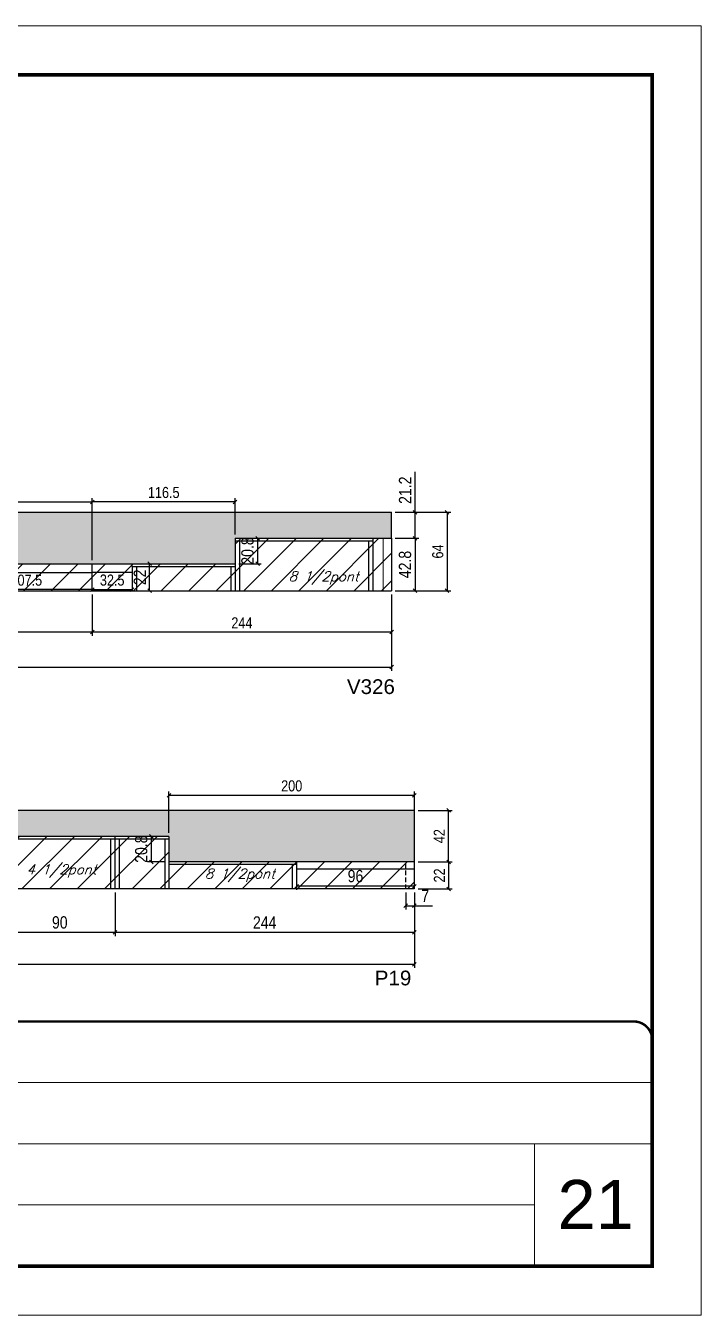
# Model space of a CAD drawing. Extents: x 137137 to 143418, y 10464 to 34486.
# Drawn here: x 138072 to 138622, y 27693 to 28743 of the extents above; entities that cross this region are included whole.
import ezdxf

# ---------------------------------------------------------------- set-up
doc = ezdxf.new("R2010")
doc.units = 0
for name, pattern in [('CONTINUO', [0]), ('DASHED', [0.75, 0.5, -0.25]), ('HIDDEN', [0.375, 0.25, -0.125])]:
    doc.linetypes.add(name, pattern=pattern)
for name, color, linetype in [('5', 5, 'Continuous'), ('COTA', 241, 'Continuous'), ('Painéis', 200, 'Continuous'), ('SARR_2.2x7', 40, 'Continuous'), ('SARR_3.5x7', 81, 'Continuous'), ('texto', 7, 'Continuous')]:
    doc.layers.add(name, color=color, linetype=linetype)
for name, color, linetype, lineweight in [('CARIMBO', 255, 'Continuous', 9), ('Escoras', 2, 'Continuous', 25), ('Folhas', 255, 'Continuous', 9), ('Hachura', 251, 'Continuous', 9), ('Sarr 2.2x7', 40, 'Continuous', 9), ('SARRAFO DE PRESSAO', 251, 'DASHED', 9)]:
    doc.layers.add(name, color=color, linetype=linetype, lineweight=lineweight)
doc.styles.add('ARIAL', font='arial.ttf')
doc.styles.add('COTA TECNICA', font='techl___.ttf', dxfattribs={"height": 10})
doc.styles.add('COTA TECNICA-50', font='techl___.ttf', dxfattribs={"height": 9})
doc.styles.add('Romans', font='romans.shx')
doc.styles.get("Standard").update_dxf_attribs({"font": 'arial.ttf'})
doc.dimstyles.new('COTA PAINEL-50', dxfattribs={"dimtxt": 9, "dimasz": 3, "dimexe": 3, "dimexo": 3, "dimgap": 3, "dimtad": 1, "dimdec": 1, "dimzin": 12, "dimdsep": 46, "dimtxsty": 'COTA TECNICA-50', "dimblk1": 'OBLIQUE', "dimblk2": 'OBLIQUE', "dimsah": 1, "dimcen": 0.9, "dimclrd": 4, "dimclre": 4, "dimclrt": 240, "dimadec": 1, "dimazin": 3, "dimtfac": 1, "dimtdec": 1, "dimtmove": 0, "dimatfit": 3, "dimfxl": 1, "dimtolj": 1, "dimtzin": 12, "dimarcsym": 0})
doc.dimstyles.new('PAINEL', dxfattribs={"dimtxt": 10, "dimasz": 3, "dimexe": 3, "dimexo": 3, "dimgap": 3, "dimtad": 1, "dimdec": 1, "dimzin": 12, "dimdsep": 46, "dimtxsty": 'COTA TECNICA', "dimblk1": 'OBLIQUE', "dimblk2": 'OBLIQUE', "dimsah": 1, "dimcen": 0.9, "dimclrd": 4, "dimclre": 4, "dimclrt": 240, "dimadec": 1, "dimazin": 3, "dimtfac": 1, "dimtdec": 1, "dimtmove": 0, "dimatfit": 3, "dimfxl": 1, "dimtolj": 1, "dimtzin": 12, "dimarcsym": 0})
pattern_1 = [(45, (7467.511, 1514.655), (-11.2253202, 11.2253202), [])]

# ---------------------------------------------------------------- blocks, each defined once
blk = doc.blocks.new('9999999999')
at = {"color": 30, "linetype": 'CONTINUO'}
for p, q in [((98564.6, 34379.6), (99584, 34379.6)), ((98564.6, 34329.8), (99488, 34329.8)), ((99584, 34329.8), (99488, 34329.8)), ((99488, 34329.8), (99488, 34230.2)), ((98564.6, 34280), (99488, 34280))]:
    blk.add_line(p, q, dxfattribs=at)
at = {"color": 30, "linetype": 'CONTINUO', "const_width": 2}
blk.add_lwpolyline([(99584, 34230.2), (99584, 34414.4, 0.414214), (99569, 34429.4), (98229, 34429.4, 0.414214), (98214, 34414.4), (98214, 34245.2, 0.414214), (98229, 34230.2), (99584, 34230.2)], format="xyb", dxfattribs=at)
at = {"layer": 'Folhas'}
blk.add_lwpolyline([(98139, 34190.2), (99624, 34190.2), (99624, 35240.2), (98139, 35240.2)], close=True, dxfattribs=at)
at = {"layer": 'Folhas', "color": 30, "const_width": 3}
blk.add_lwpolyline([(98214, 34230.2), (99584, 34230.2), (99584, 35200.2), (98214, 35200.2)], close=True, dxfattribs=at)
blk = doc.blocks.new('_Oblique')
at = {"color": 0, "linetype": 'ByBlock', "lineweight": -2}
blk.add_line((-0.5, -0.5), (0.5, 0.5), dxfattribs=at)
blk = doc.blocks.new('*D641')
at = {"layer": 'COTA', "color": 4, "linetype": 'ByBlock', "lineweight": -2, "transparency": 16777216}
for p, q in [((138144.5, 28037), (138144.5, 28001.6)), ((138388.5, 28037), (138388.5, 28001.6)), ((138388.5, 28004.6), (138144.5, 28004.6))]:
    blk.add_line(p, q, dxfattribs=at)
at = {"layer": 'Defpoints', "color": 0, "linetype": 'ByBlock', "transparency": 16777216}
for p in [(138144.5, 28040), (138388.5, 28040), (138144.5, 28004.6)]:
    blk.add_point(p, dxfattribs=at)
at = {"layer": 'COTA', "color": 4, "linetype": 'ByBlock', "lineweight": -2, "transparency": 16777216, "xscale": 3, "yscale": 3, "zscale": 3, "rotation": 180}
blk.add_blockref('_Oblique', (138144.5, 28004.6), dxfattribs=at)
at = {"layer": 'COTA', "color": 4, "linetype": 'ByBlock', "lineweight": -2, "transparency": 16777216, "xscale": 3, "yscale": 3, "zscale": 3}
blk.add_blockref('_Oblique', (138388.5, 28004.6), dxfattribs=at)
at = {"layer": 'COTA', "color": 240, "linetype": 'ByBlock', "transparency": 16777216, "insert": (138266.5, 28012.7), "char_height": 10, "attachment_point": 5, "style": 'COTA TECNICA'}
blk.add_mtext('\\A1;244', dxfattribs=at)
blk = doc.blocks.new('*D585')
at = {"layer": 'COTA', "color": 4, "linetype": 'ByBlock', "lineweight": -2, "transparency": 16777216}
for p, q in [((138054.5, 28037), (138054.5, 28001.6)), ((138144.5, 28037), (138144.5, 28001.6)), ((138144.5, 28004.6), (138054.5, 28004.6))]:
    blk.add_line(p, q, dxfattribs=at)
at = {"layer": 'Defpoints', "color": 0, "linetype": 'ByBlock', "transparency": 16777216}
for p in [(138054.5, 28040), (138144.5, 28040), (138054.5, 28004.6)]:
    blk.add_point(p, dxfattribs=at)
at = {"layer": 'COTA', "color": 4, "linetype": 'ByBlock', "lineweight": -2, "transparency": 16777216, "xscale": 3, "yscale": 3, "zscale": 3, "rotation": 180}
blk.add_blockref('_Oblique', (138054.5, 28004.6), dxfattribs=at)
at = {"layer": 'COTA', "color": 4, "linetype": 'ByBlock', "lineweight": -2, "transparency": 16777216, "xscale": 3, "yscale": 3, "zscale": 3}
blk.add_blockref('_Oblique', (138144.5, 28004.6), dxfattribs=at)
at = {"layer": 'COTA', "color": 240, "linetype": 'ByBlock', "transparency": 16777216, "insert": (138099.5, 28012.7), "char_height": 10, "attachment_point": 5, "style": 'COTA TECNICA'}
blk.add_mtext('\\A1;90', dxfattribs=at)
blk = doc.blocks.new('*D642')
at = {"layer": 'COTA', "color": 4, "linetype": 'ByBlock', "lineweight": -2, "transparency": 16777216}
for p, q in [((138185.5, 28082.8), (138171.1, 28082.8)), ((138174.1, 28082.8), (138174.1, 28062)), ((138185.5, 28062), (138171.1, 28062))]:
    blk.add_line(p, q, dxfattribs=at)
at = {"layer": 'Defpoints', "color": 0, "linetype": 'ByBlock', "transparency": 16777216}
for p in [(138188.5, 28082.8), (138174.1, 28062), (138188.5, 28062)]:
    blk.add_point(p, dxfattribs=at)
at = {"layer": 'COTA', "color": 4, "linetype": 'ByBlock', "lineweight": -2, "transparency": 16777216, "xscale": 3, "yscale": 3, "zscale": 3}
for p, rotation in [((138174.1, 28082.8), 90), ((138174.1, 28062), 270)]:
    blk.add_blockref('_Oblique', p, dxfattribs=dict(at, rotation=rotation))
at = {"layer": 'COTA', "color": 240, "linetype": 'ByBlock', "transparency": 16777216, "insert": (138165.9, 28072.4), "char_height": 10, "attachment_point": 5, "rotation": 90, "style": 'COTA TECNICA'}
blk.add_mtext('\\A1;20.8', dxfattribs=at)
blk = doc.blocks.new('*D643')
at = {"layer": 'COTA', "color": 4, "linetype": 'ByBlock', "lineweight": -2, "transparency": 16777216}
for p, q in [((138292.5, 28048), (138292.5, 28039.2)), ((138388.5, 28042.2), (138292.5, 28042.2)), ((138388.5, 28044), (138388.5, 28045.2))]:
    blk.add_line(p, q, dxfattribs=at)
at = {"layer": 'Defpoints', "color": 0, "linetype": 'ByBlock', "transparency": 16777216}
for p in [(138292.5, 28051), (138292.5, 28042.2), (138388.5, 28041)]:
    blk.add_point(p, dxfattribs=at)
at = {"layer": 'COTA', "color": 4, "linetype": 'ByBlock', "lineweight": -2, "transparency": 16777216, "xscale": 3, "yscale": 3, "zscale": 3, "rotation": 180}
blk.add_blockref('_Oblique', (138292.5, 28042.2), dxfattribs=at)
at = {"layer": 'COTA', "color": 4, "linetype": 'ByBlock', "lineweight": -2, "transparency": 16777216, "xscale": 3, "yscale": 3, "zscale": 3}
blk.add_blockref('_Oblique', (138388.5, 28042.2), dxfattribs=at)
at = {"layer": 'COTA', "color": 240, "linetype": 'ByBlock', "transparency": 16777216, "insert": (138340.5, 28050.4), "char_height": 10, "attachment_point": 5, "style": 'COTA TECNICA'}
blk.add_mtext('\\A1;96', dxfattribs=at)
blk = doc.blocks.new('*D649')
at = {"layer": 'Defpoints', "color": 0, "linetype": 'ByBlock', "transparency": 16777216}
for p in [(138388.5, 28116.3), (138188.5, 28082.8), (138388.5, 28062)]:
    blk.add_point(p, dxfattribs=at)
at = {"layer": 'Escoras', "color": 4, "linetype": 'ByBlock', "lineweight": -2, "transparency": 16777216}
for p, q in [((138188.5, 28085.8), (138188.5, 28119.3)), ((138388.5, 28065), (138388.5, 28119.3)), ((138188.5, 28116.3), (138388.5, 28116.3))]:
    blk.add_line(p, q, dxfattribs=at)
at = {"layer": 'Escoras', "color": 4, "linetype": 'ByBlock', "lineweight": -2, "transparency": 16777216, "xscale": 3, "yscale": 3, "zscale": 3, "rotation": 180}
blk.add_blockref('_Oblique', (138188.5, 28116.3), dxfattribs=at)
at = {"layer": 'Escoras', "color": 4, "linetype": 'ByBlock', "lineweight": -2, "transparency": 16777216, "xscale": 3, "yscale": 3, "zscale": 3}
blk.add_blockref('_Oblique', (138388.5, 28116.3), dxfattribs=at)
at = {"layer": 'Escoras', "color": 240, "linetype": 'ByBlock', "transparency": 16777216, "insert": (138288.5, 28123.9), "char_height": 9, "attachment_point": 5, "style": 'COTA TECNICA-50'}
blk.add_mtext('\\A1;200', dxfattribs=at)
blk = doc.blocks.new('*D650')
at = {"layer": 'COTA', "color": 4, "linetype": 'ByBlock', "lineweight": -2, "transparency": 16777216}
for p, q in [((138381.5, 28037), (138381.5, 28023.3)), ((138388.5, 28037), (138388.5, 28023.3)), ((138381.5, 28026.3), (138388.5, 28026.3)), ((138388.5, 28026.3), (138403.2, 28026.3))]:
    blk.add_line(p, q, dxfattribs=at)
at = {"layer": 'Defpoints', "color": 0, "linetype": 'ByBlock', "transparency": 16777216}
for p in [(138381.5, 28040), (138388.5, 28040), (138388.5, 28026.3)]:
    blk.add_point(p, dxfattribs=at)
at = {"layer": 'COTA', "color": 4, "linetype": 'ByBlock', "lineweight": -2, "transparency": 16777216, "xscale": 3, "yscale": 3, "zscale": 3, "rotation": 180}
blk.add_blockref('_Oblique', (138381.5, 28026.3), dxfattribs=at)
at = {"layer": 'COTA', "color": 4, "linetype": 'ByBlock', "lineweight": -2, "transparency": 16777216, "xscale": 3, "yscale": 3, "zscale": 3}
blk.add_blockref('_Oblique', (138388.5, 28026.3), dxfattribs=at)
at = {"layer": 'COTA', "color": 240, "linetype": 'ByBlock', "transparency": 16777216, "insert": (138397.3, 28034.3), "char_height": 10, "attachment_point": 5, "style": 'COTA TECNICA'}
blk.add_mtext('\\A1;7', dxfattribs=at)
blk = doc.blocks.new('*D651')
at = {"layer": 'COTA', "color": 4, "linetype": 'ByBlock', "lineweight": -2, "transparency": 16777216}
for p, q in [((138245.4, 28325.6), (138263.7, 28325.6)), ((138260.7, 28325.6), (138260.7, 28304.8)), ((138245.4, 28304.8), (138263.7, 28304.8))]:
    blk.add_line(p, q, dxfattribs=at)
at = {"layer": 'Defpoints', "color": 0, "linetype": 'ByBlock', "transparency": 16777216}
for p in [(138242.4, 28325.6), (138242.4, 28304.8), (138260.7, 28304.8)]:
    blk.add_point(p, dxfattribs=at)
at = {"layer": 'COTA', "color": 4, "linetype": 'ByBlock', "lineweight": -2, "transparency": 16777216, "xscale": 3, "yscale": 3, "zscale": 3}
for p, rotation in [((138260.7, 28325.6), 90), ((138260.7, 28304.8), 270)]:
    blk.add_blockref('_Oblique', p, dxfattribs=dict(at, rotation=rotation))
at = {"layer": 'COTA', "color": 240, "linetype": 'ByBlock', "transparency": 16777216, "insert": (138252.5, 28315.2), "char_height": 10, "attachment_point": 5, "rotation": 90, "style": 'COTA TECNICA'}
blk.add_mtext('\\A1;20.8', dxfattribs=at)
blk = doc.blocks.new('*D589')
at = {"layer": 'COTA', "color": 4, "linetype": 'ByBlock', "lineweight": -2, "transparency": 16777216}
for p, q in [((138372.9, 28325.6), (138392, 28325.6)), ((138389, 28325.6), (138389, 28282.8)), ((138372.9, 28282.8), (138392, 28282.8))]:
    blk.add_line(p, q, dxfattribs=at)
at = {"layer": 'Defpoints', "color": 0, "linetype": 'ByBlock', "transparency": 16777216}
for p in [(138369.9, 28325.6), (138369.9, 28282.8), (138389, 28282.8)]:
    blk.add_point(p, dxfattribs=at)
at = {"layer": 'COTA', "color": 4, "linetype": 'ByBlock', "lineweight": -2, "transparency": 16777216, "xscale": 3, "yscale": 3, "zscale": 3}
for p, rotation in [((138389, 28325.6), 90), ((138389, 28282.8), 270)]:
    blk.add_blockref('_Oblique', p, dxfattribs=dict(at, rotation=rotation))
at = {"layer": 'COTA', "color": 240, "linetype": 'ByBlock', "transparency": 16777216, "insert": (138380.9, 28304.2), "char_height": 10, "attachment_point": 5, "rotation": 90, "style": 'COTA TECNICA'}
blk.add_mtext('\\A1;42.8', dxfattribs=at)
blk = doc.blocks.new('*D590')
at = {"layer": 'COTA', "color": 4, "linetype": 'ByBlock', "lineweight": -2, "transparency": 16777216}
for p, q in [((138389, 28346.8), (138389, 28379.6)), ((138372.9, 28346.8), (138392, 28346.8)), ((138389, 28325.6), (138389, 28346.8)), ((138372.9, 28325.6), (138392, 28325.6))]:
    blk.add_line(p, q, dxfattribs=at)
at = {"layer": 'Defpoints', "color": 0, "linetype": 'ByBlock', "transparency": 16777216}
for p in [(138369.9, 28346.8), (138389, 28346.8), (138369.9, 28325.6)]:
    blk.add_point(p, dxfattribs=at)
at = {"layer": 'COTA', "color": 4, "linetype": 'ByBlock', "lineweight": -2, "transparency": 16777216, "xscale": 3, "yscale": 3, "zscale": 3}
for p, rotation in [((138389, 28346.8), 90), ((138389, 28325.6), 270)]:
    blk.add_blockref('_Oblique', p, dxfattribs=dict(at, rotation=rotation))
at = {"layer": 'COTA', "color": 240, "linetype": 'ByBlock', "transparency": 16777216, "insert": (138380.9, 28364.7), "char_height": 10, "attachment_point": 5, "rotation": 90, "style": 'COTA TECNICA'}
blk.add_mtext('\\A1;21.2', dxfattribs=at)
blk = doc.blocks.new('*D656')
at = {"layer": 'COTA', "color": 4, "linetype": 'ByBlock', "lineweight": -2, "transparency": 16777216}
for p, q in [((138161.4, 28304.8), (138175.7, 28304.8)), ((138172.7, 28282.8), (138172.7, 28304.8)), ((138161.4, 28282.8), (138175.7, 28282.8))]:
    blk.add_line(p, q, dxfattribs=at)
at = {"layer": 'Defpoints', "color": 0, "linetype": 'ByBlock', "transparency": 16777216}
for p in [(138158.4, 28304.8), (138172.7, 28304.8), (138158.4, 28282.8)]:
    blk.add_point(p, dxfattribs=at)
at = {"layer": 'COTA', "color": 4, "linetype": 'ByBlock', "lineweight": -2, "transparency": 16777216, "xscale": 3, "yscale": 3, "zscale": 3}
for p, rotation in [((138172.7, 28304.8), 90), ((138172.7, 28282.8), 270)]:
    blk.add_blockref('_Oblique', p, dxfattribs=dict(at, rotation=rotation))
at = {"layer": 'COTA', "color": 240, "linetype": 'ByBlock', "transparency": 16777216, "insert": (138164.7, 28293.8), "char_height": 10, "attachment_point": 5, "rotation": 90, "style": 'COTA TECNICA'}
blk.add_mtext('\\A1;22', dxfattribs=at)
blk = doc.blocks.new('*D592')
at = {"layer": 'Defpoints', "color": 0, "linetype": 'ByBlock', "transparency": 16777216}
for p in [(138125.9, 28282.8), (138369.9, 28282.8), (138125.9, 28249.2)]:
    blk.add_point(p, dxfattribs=at)
at = {"layer": 'Escoras', "color": 4, "linetype": 'ByBlock', "lineweight": -2, "transparency": 16777216}
for p, q in [((138125.9, 28279.8), (138125.9, 28246.2)), ((138369.9, 28279.8), (138369.9, 28246.2)), ((138369.9, 28249.2), (138125.9, 28249.2))]:
    blk.add_line(p, q, dxfattribs=at)
at = {"layer": 'Escoras', "color": 4, "linetype": 'ByBlock', "lineweight": -2, "transparency": 16777216, "xscale": 3, "yscale": 3, "zscale": 3, "rotation": 180}
blk.add_blockref('_Oblique', (138125.9, 28249.2), dxfattribs=at)
at = {"layer": 'Escoras', "color": 4, "linetype": 'ByBlock', "lineweight": -2, "transparency": 16777216, "xscale": 3, "yscale": 3, "zscale": 3}
blk.add_blockref('_Oblique', (138369.9, 28249.2), dxfattribs=at)
at = {"layer": 'Escoras', "color": 240, "linetype": 'ByBlock', "transparency": 16777216, "insert": (138247.9, 28256.7), "char_height": 9, "attachment_point": 5, "style": 'COTA TECNICA-50'}
blk.add_mtext('\\A1;244', dxfattribs=at)
blk = doc.blocks.new('*D593')
at = {"layer": 'Defpoints', "color": 0, "linetype": 'ByBlock', "transparency": 16777216}
for p in [(138018.4, 28283.8), (138018.4, 28282.8), (138125.9, 28282.8)]:
    blk.add_point(p, dxfattribs=at)
at = {"layer": 'Escoras', "color": 4, "linetype": 'ByBlock', "lineweight": -2, "transparency": 16777216}
for p, q in [((138018.4, 28285.8), (138018.4, 28286.8)), ((138125.9, 28283.8), (138018.4, 28283.8)), ((138125.9, 28285.8), (138125.9, 28286.8))]:
    blk.add_line(p, q, dxfattribs=at)
at = {"layer": 'Escoras', "color": 4, "linetype": 'ByBlock', "lineweight": -2, "transparency": 16777216, "xscale": 3, "yscale": 3, "zscale": 3, "rotation": 180}
blk.add_blockref('_Oblique', (138018.4, 28283.8), dxfattribs=at)
at = {"layer": 'Escoras', "color": 4, "linetype": 'ByBlock', "lineweight": -2, "transparency": 16777216, "xscale": 3, "yscale": 3, "zscale": 3}
blk.add_blockref('_Oblique', (138125.9, 28283.8), dxfattribs=at)
at = {"layer": 'Escoras', "color": 240, "linetype": 'ByBlock', "transparency": 16777216, "insert": (138072.2, 28291.4), "char_height": 9, "attachment_point": 5, "style": 'COTA TECNICA-50'}
blk.add_mtext('\\A1;107.5', dxfattribs=at)
blk = doc.blocks.new('*D657')
at = {"layer": 'Defpoints', "color": 0, "linetype": 'ByBlock', "transparency": 16777216}
for p in [(137881.9, 28282.8), (138125.9, 28282.8), (137881.9, 28249.2)]:
    blk.add_point(p, dxfattribs=at)
at = {"layer": 'Escoras', "color": 4, "linetype": 'ByBlock', "lineweight": -2, "transparency": 16777216}
for p, q in [((137881.9, 28279.8), (137881.9, 28246.2)), ((138125.9, 28279.8), (138125.9, 28246.2)), ((138125.9, 28249.2), (137881.9, 28249.2))]:
    blk.add_line(p, q, dxfattribs=at)
at = {"layer": 'Escoras', "color": 4, "linetype": 'ByBlock', "lineweight": -2, "transparency": 16777216, "xscale": 3, "yscale": 3, "zscale": 3, "rotation": 180}
blk.add_blockref('_Oblique', (137881.9, 28249.2), dxfattribs=at)
at = {"layer": 'Escoras', "color": 4, "linetype": 'ByBlock', "lineweight": -2, "transparency": 16777216, "xscale": 3, "yscale": 3, "zscale": 3}
blk.add_blockref('_Oblique', (138125.9, 28249.2), dxfattribs=at)
at = {"layer": 'Escoras', "color": 240, "linetype": 'ByBlock', "transparency": 16777216, "insert": (138003.9, 28256.7), "char_height": 9, "attachment_point": 5, "style": 'COTA TECNICA-50'}
blk.add_mtext('\\A1;244', dxfattribs=at)
blk = doc.blocks.new('*D620')
at = {"layer": 'Defpoints', "color": 0, "linetype": 'ByBlock', "transparency": 16777216}
for p in [(138125.9, 28283.8), (138158.4, 28283.8), (138158.4, 28283.8)]:
    blk.add_point(p, dxfattribs=at)
at = {"layer": 'Escoras', "color": 4, "linetype": 'ByBlock', "lineweight": -2, "transparency": 16777216}
blk.add_line((138125.9, 28283.8), (138158.4, 28283.8), dxfattribs=at)
at = {"layer": 'Escoras', "color": 4, "linetype": 'ByBlock', "lineweight": -2, "transparency": 16777216, "xscale": 3, "yscale": 3, "zscale": 3, "rotation": 180}
blk.add_blockref('_Oblique', (138125.9, 28283.8), dxfattribs=at)
at = {"layer": 'Escoras', "color": 4, "linetype": 'ByBlock', "lineweight": -2, "transparency": 16777216, "xscale": 3, "yscale": 3, "zscale": 3}
blk.add_blockref('_Oblique', (138158.4, 28283.8), dxfattribs=at)
at = {"layer": 'Escoras', "color": 240, "linetype": 'ByBlock', "transparency": 16777216, "insert": (138142.2, 28291.5), "char_height": 9, "attachment_point": 5, "style": 'COTA TECNICA-50'}
blk.add_mtext('\\A1;32.5', dxfattribs=at)
blk = doc.blocks.new('*D621')
at = {"layer": 'Defpoints', "color": 0, "linetype": 'ByBlock', "transparency": 16777216}
for p in [(138125.9, 28355.2), (138242.4, 28325.6), (138125.9, 28304.8)]:
    blk.add_point(p, dxfattribs=at)
at = {"layer": 'Escoras', "color": 4, "linetype": 'ByBlock', "lineweight": -2, "transparency": 16777216}
for p, q in [((138125.9, 28307.8), (138125.9, 28358.2)), ((138242.4, 28355.2), (138125.9, 28355.2)), ((138242.4, 28328.6), (138242.4, 28358.2))]:
    blk.add_line(p, q, dxfattribs=at)
at = {"layer": 'Escoras', "color": 4, "linetype": 'ByBlock', "lineweight": -2, "transparency": 16777216, "xscale": 3, "yscale": 3, "zscale": 3, "rotation": 180}
blk.add_blockref('_Oblique', (138125.9, 28355.2), dxfattribs=at)
at = {"layer": 'Escoras', "color": 4, "linetype": 'ByBlock', "lineweight": -2, "transparency": 16777216, "xscale": 3, "yscale": 3, "zscale": 3}
blk.add_blockref('_Oblique', (138242.4, 28355.2), dxfattribs=at)
at = {"layer": 'Escoras', "color": 240, "linetype": 'ByBlock', "transparency": 16777216, "insert": (138184.2, 28362.8), "char_height": 9, "attachment_point": 5, "style": 'COTA TECNICA-50'}
blk.add_mtext('\\A1;116.5', dxfattribs=at)
blk = doc.blocks.new('*D568')
at = {"layer": 'Defpoints', "color": 0, "linetype": 'ByBlock', "transparency": 16777216}
for p in [(138125.9, 28355.2), (137934.4, 28332.5), (138125.9, 28304.8)]:
    blk.add_point(p, dxfattribs=at)
at = {"layer": 'Escoras', "color": 4, "linetype": 'ByBlock', "lineweight": -2, "transparency": 16777216}
for p, q in [((137934.4, 28335.5), (137934.4, 28358.2)), ((137934.4, 28355.2), (138125.9, 28355.2)), ((138125.9, 28307.8), (138125.9, 28358.2))]:
    blk.add_line(p, q, dxfattribs=at)
at = {"layer": 'Escoras', "color": 4, "linetype": 'ByBlock', "lineweight": -2, "transparency": 16777216, "xscale": 3, "yscale": 3, "zscale": 3, "rotation": 180}
blk.add_blockref('_Oblique', (137934.4, 28355.2), dxfattribs=at)
at = {"layer": 'Escoras', "color": 4, "linetype": 'ByBlock', "lineweight": -2, "transparency": 16777216, "xscale": 3, "yscale": 3, "zscale": 3}
blk.add_blockref('_Oblique', (138125.9, 28355.2), dxfattribs=at)
at = {"layer": 'Escoras', "color": 240, "linetype": 'ByBlock', "transparency": 16777216, "insert": (138030.2, 28362.8), "char_height": 9, "attachment_point": 5, "style": 'COTA TECNICA-50'}
blk.add_mtext('\\A1;191.5', dxfattribs=at)
blk = doc.blocks.new('*D624')
at = {"layer": 'Defpoints', "color": 0, "linetype": 'ByBlock', "transparency": 16777216}
for p in [(138369.9, 28346.8), (138369.9, 28282.8), (138415.2, 28282.8)]:
    blk.add_point(p, dxfattribs=at)
at = {"layer": 'Escoras', "color": 4, "linetype": 'ByBlock', "lineweight": -2, "transparency": 16777216}
for p, q in [((138372.9, 28346.8), (138418.2, 28346.8)), ((138415.2, 28346.8), (138415.2, 28282.8)), ((138372.9, 28282.8), (138418.2, 28282.8))]:
    blk.add_line(p, q, dxfattribs=at)
at = {"layer": 'Escoras', "color": 4, "linetype": 'ByBlock', "lineweight": -2, "transparency": 16777216, "xscale": 3, "yscale": 3, "zscale": 3}
for p, rotation in [((138415.2, 28346.8), 90), ((138415.2, 28282.8), 270)]:
    blk.add_blockref('_Oblique', p, dxfattribs=dict(at, rotation=rotation))
at = {"layer": 'Escoras', "color": 240, "linetype": 'ByBlock', "transparency": 16777216, "insert": (138407.6, 28314.8), "char_height": 9, "attachment_point": 5, "rotation": 90, "style": 'COTA TECNICA-50'}
blk.add_mtext('\\A1;64', dxfattribs=at)
blk = doc.blocks.new('*D559')
at = {"layer": 'Defpoints', "color": 0, "linetype": 'ByBlock', "transparency": 16777216}
for p in [(137360.4, 28282.8), (138369.9, 28282.8), (138369.9, 28220.7)]:
    blk.add_point(p, dxfattribs=at)
at = {"layer": 'Escoras', "color": 4, "linetype": 'ByBlock', "lineweight": -2, "transparency": 16777216}
for p, q in [((137360.4, 28279.8), (137360.4, 28217.7)), ((138369.9, 28279.8), (138369.9, 28217.7)), ((137360.4, 28220.7), (138369.9, 28220.7))]:
    blk.add_line(p, q, dxfattribs=at)
at = {"layer": 'Escoras', "color": 4, "linetype": 'ByBlock', "lineweight": -2, "transparency": 16777216, "xscale": 3, "yscale": 3, "zscale": 3, "rotation": 180}
blk.add_blockref('_Oblique', (137360.4, 28220.7), dxfattribs=at)
at = {"layer": 'Escoras', "color": 4, "linetype": 'ByBlock', "lineweight": -2, "transparency": 16777216, "xscale": 3, "yscale": 3, "zscale": 3}
blk.add_blockref('_Oblique', (138369.9, 28220.7), dxfattribs=at)
at = {"layer": 'Escoras', "color": 240, "linetype": 'ByBlock', "transparency": 16777216, "insert": (137865.2, 28228.3), "char_height": 9, "attachment_point": 5, "style": 'COTA TECNICA-50'}
blk.add_mtext('\\A1;1009.5', dxfattribs=at)
blk = doc.blocks.new('*D560')
at = {"layer": 'Defpoints', "color": 0, "linetype": 'ByBlock', "transparency": 16777216}
for p in [(137379, 28040), (138388.5, 28040), (138388.5, 27978.7)]:
    blk.add_point(p, dxfattribs=at)
at = {"layer": 'Escoras', "color": 4, "linetype": 'ByBlock', "lineweight": -2, "transparency": 16777216}
for p, q in [((137379, 28037), (137379, 27975.7)), ((138388.5, 28037), (138388.5, 27975.7)), ((137379, 27978.7), (138388.5, 27978.7))]:
    blk.add_line(p, q, dxfattribs=at)
at = {"layer": 'Escoras', "color": 4, "linetype": 'ByBlock', "lineweight": -2, "transparency": 16777216, "xscale": 3, "yscale": 3, "zscale": 3, "rotation": 180}
blk.add_blockref('_Oblique', (137379, 27978.7), dxfattribs=at)
at = {"layer": 'Escoras', "color": 4, "linetype": 'ByBlock', "lineweight": -2, "transparency": 16777216, "xscale": 3, "yscale": 3, "zscale": 3}
blk.add_blockref('_Oblique', (138388.5, 27978.7), dxfattribs=at)
at = {"layer": 'Escoras', "color": 240, "linetype": 'ByBlock', "transparency": 16777216, "insert": (137883.7, 27986.3), "char_height": 9, "attachment_point": 5, "style": 'COTA TECNICA-50'}
blk.add_mtext('\\A1;1009.5', dxfattribs=at)
blk = doc.blocks.new('*D602')
at = {"layer": 'Defpoints', "color": 0, "linetype": 'ByBlock', "transparency": 16777216}
for p in [(138388.5, 28062), (138388.5, 28040), (138416.4, 28040)]:
    blk.add_point(p, dxfattribs=at)
at = {"layer": 'Escoras', "color": 4, "linetype": 'ByBlock', "lineweight": -2, "transparency": 16777216}
for p, q in [((138391.5, 28062), (138419.4, 28062)), ((138416.4, 28062), (138416.4, 28040)), ((138391.5, 28040), (138419.4, 28040))]:
    blk.add_line(p, q, dxfattribs=at)
at = {"layer": 'Escoras', "color": 4, "linetype": 'ByBlock', "lineweight": -2, "transparency": 16777216, "xscale": 3, "yscale": 3, "zscale": 3}
for p, rotation in [((138416.4, 28062), 90), ((138416.4, 28040), 270)]:
    blk.add_blockref('_Oblique', p, dxfattribs=dict(at, rotation=rotation))
at = {"layer": 'Escoras', "color": 240, "linetype": 'ByBlock', "transparency": 16777216, "insert": (138408.9, 28051), "char_height": 9, "attachment_point": 5, "rotation": 90, "style": 'COTA TECNICA-50'}
blk.add_mtext('\\A1;22', dxfattribs=at)
blk = doc.blocks.new('*D603')
at = {"layer": 'Defpoints', "color": 0, "linetype": 'ByBlock', "transparency": 16777216}
for p in [(138388.5, 28104), (138416.4, 28104), (138388.5, 28062)]:
    blk.add_point(p, dxfattribs=at)
at = {"layer": 'Escoras', "color": 4, "linetype": 'ByBlock', "lineweight": -2, "transparency": 16777216}
for p, q in [((138391.5, 28104), (138419.4, 28104)), ((138416.4, 28062), (138416.4, 28104)), ((138391.5, 28062), (138419.4, 28062))]:
    blk.add_line(p, q, dxfattribs=at)
at = {"layer": 'Escoras', "color": 4, "linetype": 'ByBlock', "lineweight": -2, "transparency": 16777216, "xscale": 3, "yscale": 3, "zscale": 3}
for p, rotation in [((138416.4, 28104), 90), ((138416.4, 28062), 270)]:
    blk.add_blockref('_Oblique', p, dxfattribs=dict(at, rotation=rotation))
at = {"layer": 'Escoras', "color": 240, "linetype": 'ByBlock', "transparency": 16777216, "insert": (138408.8, 28083), "char_height": 9, "attachment_point": 5, "rotation": 90, "style": 'COTA TECNICA-50'}
blk.add_mtext('\\A1;42', dxfattribs=at)

msp = doc.modelspace()

# ---------------------------------------------------------------- hatches: boundary and pattern name
at = {"layer": 'COTA', "linetype": 'ByBlock'}
h = msp.add_hatch(dxfattribs=at)
h.set_pattern_fill('AR-CONC', color=256, scale=0.03)
h.paths.add_polyline_path([(137560.43, 28325.63), (137881.93, 28325.63), (137934.43, 28325.63), (137934.43, 28304.83), (138242.43, 28304.83), (138242.43, 28325.63), (138369.93, 28325.63), (138369.93, 28346.83), (137360.43, 28346.83), (137360.43, 28304.83), (137560.43, 28304.83)])
h.paths.add_polyline_path([(138262.35, 28298.52), (138262.35, 28332.46), (138241.77, 28332.46), (138241.77, 28298.52)], flags=9)
h.paths.add_polyline_path([(137901.13, 28298.52), (137901.13, 28332.46), (137880.55, 28332.46), (137880.55, 28298.52)], flags=9)
h.paths.add_polyline_path([(137576.52, 28298.52), (137576.52, 28332.46), (137555.93, 28332.46), (137555.93, 28298.52)], flags=9)
h = msp.add_hatch(dxfattribs=at)
h.set_pattern_fill('AR-CONC', color=256, scale=0.03)
h.paths.add_polyline_path([(138388.45, 28104.01), (137870.95, 28104.01), (137378.95, 28104.01), (137378.95, 28082.81), (137506.45, 28082.81), (137506.45, 28062.01), (137814.45, 28062.01), (137814.45, 28082.81), (137866.95, 28082.81), (138188.45, 28082.81), (138188.45, 28062.01), (138388.45, 28062.01)])
h.paths.add_polyline_path([(137489.93, 28055.7), (137489.93, 28089.63), (137469.34, 28089.63), (137469.34, 28055.7)], flags=9)
h.paths.add_polyline_path([(137851.15, 28055.7), (137851.15, 28089.63), (137830.57, 28089.63), (137830.57, 28055.7)], flags=9)
h.paths.add_polyline_path([(138175.76, 28055.7), (138175.76, 28089.63), (138155.18, 28089.63), (138155.18, 28055.7)], flags=9)
at = {"layer": 'Hachura', "linetype": 'ByBlock'}
h = msp.add_hatch(dxfattribs=at)
h.set_pattern_fill('ANSI31', color=256, scale=5)
h.set_pattern_definition(pattern_1)
h.paths.add_polyline_path([(138046.93, 28282.83), (138165.93, 28282.83), (138158.37, 28282.83), (138158.49, 28304.83), (137934.43, 28304.83), (137934.43, 28325.63), (137881.93, 28325.63), (137881.93, 28282.83)])
h = msp.add_hatch(dxfattribs=at)
h.set_pattern_fill('ANSI31', color=256, scale=5)
h.set_pattern_definition(pattern_1)
h.paths.add_polyline_path([(138269.93, 28282.83), (138150.93, 28282.83), (138158.49, 28282.83), (138158.37, 28304.83), (138242.43, 28304.83), (138242.43, 28325.63), (138369.93, 28325.63), (138369.93, 28282.83)])
h = msp.add_hatch(dxfattribs=at)
h.set_pattern_fill('ANSI31', color=256, scale=5)
h.set_pattern_definition([(45, (8252.03, 1271.832), (-11.2253202, 11.2253202), [])])
h.paths.add_polyline_path([(138188.45, 28040.01), (138306.45, 28040.01), (138388.45, 28040.01), (138388.45, 28062.01), (138188.45, 28062.01), (138188.45, 28082.81), (138054.45, 28082.81), (138054.45, 28040.01)])

# ---------------------------------------------------------------- linework, layer by layer
at = {"layer": 'COTA', "linetype": 'ByBlock'}
for p, q in [((137360.43, 28346.83), (138369.93, 28346.83)), ((138369.93, 28325.63), (138369.93, 28346.83)), ((138388.45, 28104.01), (137870.95, 28104.01)), ((138388.45, 28104.01), (138388.45, 28062.01)), ((138388.45, 28062.01), (138388.45, 28062.01))]:
    msp.add_line(p, q, dxfattribs=at)
at = {"layer": 'Painéis', "linetype": 'ByBlock'}
for p, q in [((138242.43, 28325.63), (138369.93, 28325.63)), ((138242.43, 28325.63), (138242.43, 28304.83)), ((138369.93, 28325.63), (138369.93, 28282.83)), ((137934.43, 28304.83), (138242.43, 28304.83)), ((138125.93, 28282.83), (138125.93, 28304.83)), ((137881.93, 28282.83), (138242.43, 28282.83)), ((138242.43, 28282.83), (138369.93, 28282.83)), ((138188.45, 28082.81), (137866.95, 28082.81)), ((138144.45, 28082.81), (138144.45, 28040.01)), ((138188.45, 28082.81), (138188.45, 28062.01)), ((138388.45, 28062.01), (138188.45, 28062.01)), ((138307.45, 28062.01), (138306.45, 28062.01)), ((138388.45, 28062.01), (138388.45, 28040.01)), ((138188.45, 28040.01), (137866.95, 28040.01)), ((138306.45, 28040.01), (138188.45, 28040.01)), ((138388.45, 28040.01), (138306.45, 28040.01))]:
    msp.add_line(p, q, dxfattribs=at)
at = {"layer": 'Sarr 2.2x7'}
msp.add_line((138362.93, 28325.63), (138362.93, 28282.83), dxfattribs=at)
at = {"layer": 'SARR_2.2x7', "linetype": 'Continuous'}
for p, q in [((138242.43, 28323.43), (138354.93, 28323.43)), ((138354.93, 28323.43), (138354.93, 28325.63)), ((138018.43, 28297.83), (138125.93, 28297.83)), ((138158.43, 28297.83), (138125.93, 28297.83)), ((138158.43, 28302.63), (138158.43, 28304.83)), ((138158.43, 28302.63), (138242.43, 28302.63)), ((138144.45, 28080.61), (138054.45, 28080.61)), ((138188.49, 28080.61), (138144.49, 28080.61)), ((138292.45, 28059.81), (138188.45, 28059.81)), ((138388.45, 28056.01), (138292.45, 28056.01))]:
    msp.add_line(p, q, dxfattribs=at)
at = {"layer": 'SARR_2.2x7', "linetype": 'HIDDEN', "ltscale": 15}
msp.add_line((138381.45, 28040.01), (138381.45, 28062.01), dxfattribs=at)
at = {"layer": 'SARR_3.5x7'}
for p, q in [((138245.93, 28323.43), (138245.93, 28282.83)), ((138351.43, 28282.83), (138351.43, 28323.43)), ((138354.93, 28282.83), (138354.93, 28323.43)), ((138158.43, 28302.63), (138158.43, 28282.83)), ((138161.89, 28302.63), (138161.89, 28282.83)), ((138238.93, 28302.63), (138238.93, 28282.83)), ((138242.43, 28304.83), (138242.43, 28282.83)), ((138140.95, 28080.61), (138140.95, 28040.01)), ((138147.95, 28080.61), (138147.95, 28040.01)), ((138184.99, 28080.61), (138184.99, 28040.01)), ((138188.45, 28080.61), (138188.45, 28040.01)), ((138288.91, 28059.82), (138288.91, 28040.02)), ((138292.45, 28062.01), (138292.45, 28040.01))]:
    msp.add_line(p, q, dxfattribs=at)

# ---------------------------------------------------------------- block references
at = {"layer": 'SARRAFO DE PRESSAO', "color": 6, "linetype": 'ByBlock'}
msp.add_blockref('9999999999', (38998.31, -6497.3), dxfattribs=at)

# ---------------------------------------------------------------- texts
at = {"layer": '5', "linetype": 'Continuous'}
for s, p in [('V326', (138333.49, 28198.74)), ('P19', (138356.18, 27961.49))]:
    msp.add_text(s, height=12, rotation=359.99996, dxfattribs=at).set_placement(p)
at = {"layer": 'CARIMBO', "style": 'ARIAL'}
msp.add_text('21', height=40, dxfattribs=at).set_placement((138505.15, 27763.04))
at = {"layer": 'texto', "color": 2, "char_height": 8, "attachment_point": 5, "style": 'Romans'}
for s, insert in [('{\\Q19;\\C256;8 1/2pont}', (138314.52, 28293.27)), ('{\\Q19;\\C256;4 1/2pont}', (138100.89, 28054.59)), ('{\\Q19;\\C256;8 1/2pont}', (138246.26, 28051.15))]:
    msp.add_mtext(s, dxfattribs=dict(at, insert=insert))

# ---------------------------------------------------------------- dimensions: what is measured, and where the dimension line sits
at = {"layer": 'COTA', "linetype": 'ByBlock'}
for base, p1, p2, picture, middle in [((138388.95, 28346.83), (138369.93, 28325.63), (138369.93, 28346.83), '*D590', (138380.89, 28364.7)), ((138388.95, 28282.83), (138369.93, 28325.63), (138369.93, 28282.83), '*D589', (138380.86, 28304.23)), ((138172.74, 28304.83), (138158.43, 28282.83), (138158.43, 28304.83), '*D656', (138164.74, 28293.83))]:
    dim = msp.add_linear_dim(base=base, p1=p1, p2=p2, angle=90, dimstyle='PAINEL', dxfattribs=at)
    dim.commit()
    dim.dimension.update_dxf_attribs({"geometry": picture, "text_midpoint": middle})
for base, p1, p2, picture, middle in [((138260.65, 28304.83), (138242.43, 28325.63), (138242.43, 28304.83), '*D651', (138260.65, 28315.23)), ((138174.06, 28062.01), (138188.45, 28082.81), (138188.45, 28062.01), '*D642', (138174.06, 28072.41))]:
    dim = msp.add_linear_dim(base=base, p1=p1, p2=p2, angle=90, dimstyle='PAINEL', dxfattribs=at)
    dim.commit()
    dim.dimension.update_dxf_attribs({"geometry": picture, "text_midpoint": middle, "dimtype": 160})
for base, p1, p2, picture, middle in [((138292.45, 28042.23), (138388.45, 28041.01), (138292.45, 28051.01), '*D643', (138340.45, 28050.36)), ((138054.45, 28004.59), (138144.45, 28040.01), (138054.45, 28040.01), '*D585', (138099.45, 28012.72)), ((138144.45, 28004.59), (138388.45, 28040.01), (138144.45, 28040.01), '*D641', (138266.45, 28012.66))]:
    dim = msp.add_linear_dim(base=base, p1=p1, p2=p2, angle=180, dimstyle='PAINEL', override={"dimtmove": 1}, dxfattribs=at)
    dim.commit()
    dim.dimension.update_dxf_attribs({"geometry": picture, "text_midpoint": middle})
dim = msp.add_linear_dim(base=(138388.45, 28026.27), p1=(138381.45, 28040.01), p2=(138388.45, 28040.01), dimstyle='PAINEL', dxfattribs=at)
dim.commit()
dim.dimension.update_dxf_attribs({"geometry": '*D650', "text_midpoint": (138397.32, 28034.34)})
at = {"layer": 'Escoras', "linetype": 'ByBlock'}
for base, p1, p2, angle, picture, middle in [((138125.93, 28355.21), (137934.43, 28332.51), (138125.93, 28304.83), 180, '*D568', (138030.18, 28362.83)), ((138125.93, 28355.21), (138242.43, 28325.63), (138125.93, 28304.83), 180, '*D621', (138184.18, 28362.81)), ((138415.23, 28282.83), (138369.93, 28346.83), (138369.93, 28282.83), 90, '*D624', (138407.63, 28314.83)), ((138018.43, 28283.78), (138125.93, 28282.83), (138018.43, 28282.83), 180, '*D593', (138072.18, 28291.38)), ((137881.93, 28249.17), (138125.93, 28282.83), (137881.93, 28282.83), 180, '*D657', (138003.93, 28256.74)), ((138125.93, 28249.17), (138369.93, 28282.83), (138125.93, 28282.83), 180, '*D592', (138247.93, 28256.74)), ((138416.37, 28104.01), (138388.45, 28062.01), (138388.45, 28104.01), 90, '*D603', (138408.8, 28083.01)), ((138416.37, 28040.01), (138388.45, 28062.01), (138388.45, 28040.01), 90, '*D602', (138408.87, 28051.01))]:
    dim = msp.add_linear_dim(base=base, p1=p1, p2=p2, angle=angle, dimstyle='COTA PAINEL-50', override={"dimarcsym": 1}, dxfattribs=at)
    dim.commit()
    dim.dimension.update_dxf_attribs({"geometry": picture, "text_midpoint": middle})
dim = msp.add_linear_dim(base=(138158.43, 28283.78), p1=(138125.93, 28283.78), p2=(138158.43, 28283.78), angle=180, dimstyle='COTA PAINEL-50', override={"dimarcsym": 1}, dxfattribs=at)
dim.commit()
dim.dimension.update_dxf_attribs({"geometry": '*D620', "text_midpoint": (138142.18, 28283.78), "dimtype": 160})
for base, p1, p2, picture, middle in [((138369.93, 28220.71), (137360.43, 28282.83), (138369.93, 28282.83), '*D559', (137865.18, 28228.33)), ((138388.45, 28116.29), (138188.45, 28082.81), (138388.45, 28062.01), '*D649', (138288.45, 28123.88)), ((138388.45, 27978.65), (137378.95, 28040.01), (138388.45, 28040.01), '*D560', (137883.7, 27986.28))]:
    dim = msp.add_linear_dim(base=base, p1=p1, p2=p2, dimstyle='COTA PAINEL-50', override={"dimarcsym": 1}, dxfattribs=at)
    dim.commit()
    dim.dimension.update_dxf_attribs({"geometry": picture, "text_midpoint": middle})

doc.saveas('drawing.dxf')
